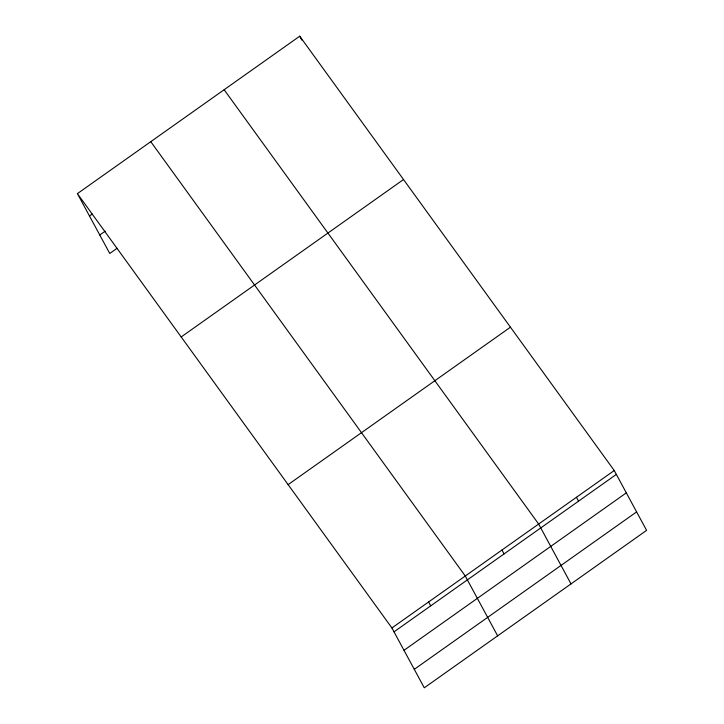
<?xml version="1.0" encoding="UTF-8"?>
<svg xmlns="http://www.w3.org/2000/svg" width="724" height="724" viewBox="0 0 724 724"><rect width="100%" height="100%" fill="white"/><g stroke="black" fill="none" stroke-linecap="round" stroke-linejoin="round"><path stroke-width="1.09" d="M77.405 193.634L299.727 36.2L614.242 470.519L646.595 530.366L424.273 687.8L391.91 627.952L77.405 193.634L109.758 253.481L117.098 248.287M89.486 215.987L92.238 214.032M99.776 235.01L105.279 231.119M181.19 336.959L403.521 179.525M288.125 484.627L510.447 327.194M391.91 627.952L614.242 470.519M394.01 631.844L616.341 474.41M404.001 650.306L626.323 492.872M414.282 669.329L636.613 511.904M224.141 89.731L538.647 524.049L571.01 583.897M150.773 141.678L465.279 576.005L497.641 635.844M576.44 497.288L578.539 501.171M299.727 36.2L301.836 40.082M501.967 550.023L504.067 553.914M428.599 601.979L430.699 605.861"/></g></svg>
